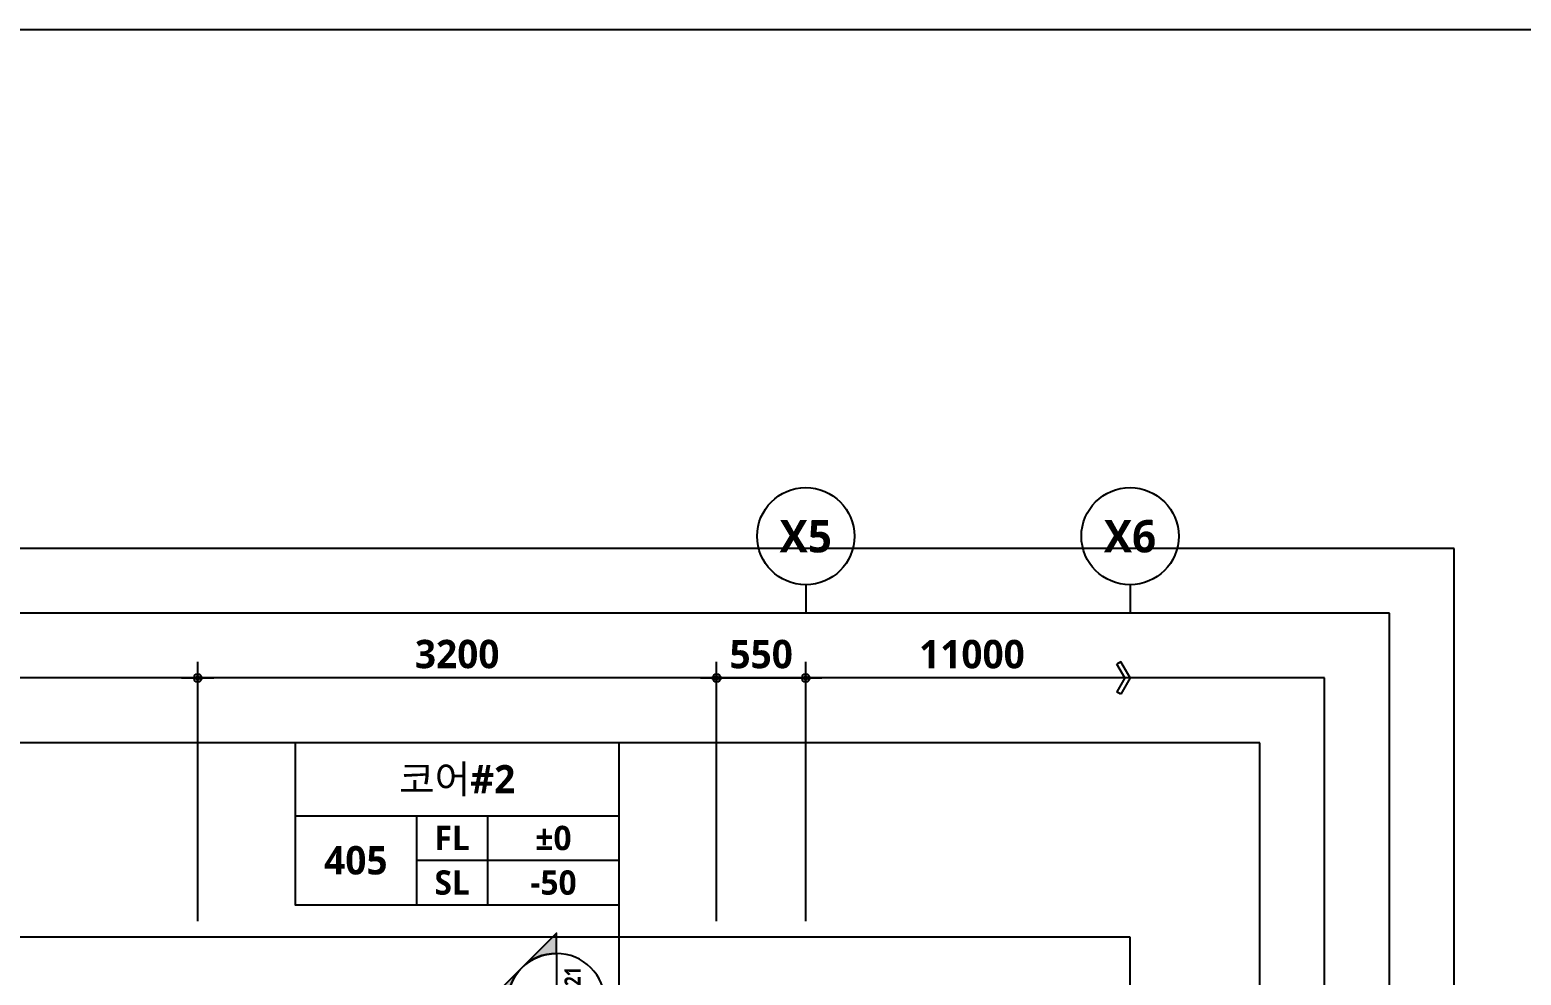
# Model space of a CAD drawing. Header units: millimetres. Extents: x -12482 to 126000, y 0 to 220200.
# Drawn here: x 93464 to 102662, y 52566 to 58400 of the extents above; entities that cross this region are included whole.
import ezdxf
from ezdxf.enums import TextEntityAlignment as Align

# ---------------------------------------------------------------- set-up
doc = ezdxf.new("R2010")
doc.units = ezdxf.units.MM
doc.header["$LTSCALE"] = 60
doc.layers.get('Defpoints').update_dxf_attribs({"color": 153})
for name, color, linetype in [('A-ANNO-GRA1', 7, 'Continuous'), ('A-ANNO-TEXT1', 7, 'Continuous'), ('A-ANNO-TEXT2', 3, 'Continuous'), ('A-ST-AXIS-BUB', 7, 'Continuous'), ('A-ST-AXIS-DIM', 7, 'Continuous'), ('AA-MKXS', 3, 'Continuous')]:
    doc.layers.add(name, color=color, linetype=linetype)
doc.layers.add('Defpoint', color=161, linetype='Continuous', plot=False)
doc.layers.add('G(그리드1)', color=185, linetype='Continuous', plot=False)
doc.styles.add('2020음성 1차', font='NanumGothicBold.ttf')
doc.styles.add('SAMOO', font='romans.shx', dxfattribs={"bigfont": 'whgtxt.shx'})
doc.styles.add('SH_나눔', font='')
doc.styles.add('SH_진천_나눔', font='')
doc.styles.get('SH_나눔').set_extended_font_data('NanumGothic', bold=True)
doc.styles.get('SH_진천_나눔').set_extended_font_data('NanumGothic', bold=True)
doc.dimstyles.new('SHP 50', dxfattribs={"dimscale": 50, "dimtxt": 3.5, "dimasz": 1, "dimexe": 2, "dimexo": 2, "dimgap": 1, "dimtad": 1, "dimdec": 0, "dimzin": 0, "dimdsep": 46, "dimtxsty": 'SH_진천_나눔', "dimblk": 'DIMDOT', "dimcen": 0.09, "dimclrd": 256, "dimclre": 256, "dimclrt": 3, "dimadec": 0, "dimazin": 1, "dimtfac": 1, "dimtdec": 0, "dimtix": 1, "dimtmove": 2, "dimatfit": 0, "dimldrblk": 'DIMDOT', "dimfxl": 1, "dimtolj": 1, "dimtzin": 0, "dimlwd": -1, "dimlwe": -1, "dimarcsym": 0})

# ---------------------------------------------------------------- blocks, each defined once
blk = doc.blocks.new('DIMDOT')
at = {"color": 0}
blk.add_line((-2, 0), (2, 0), dxfattribs=at)
for radius in [0.5, 0.25]:
    blk.add_circle((0, 0), radius, dxfattribs=at)
blk = doc.blocks.new('*D17130')
at = {"layer": 'A-ST-AXIS-DIM'}
for p, q in [((94500, 52900), (94500, 54500)), ((97700, 52900), (97700, 54500)), ((97650, 54400), (94550, 54400))]:
    blk.add_line(p, q, dxfattribs=at)
at = {"layer": 'Defpoints', "color": 0}
for p in [(94500, 54400), (94500, 52800), (97700, 52800)]:
    blk.add_point(p, dxfattribs=at)
at = {"layer": 'A-ST-AXIS-DIM', "linetype": 'ByBlock', "xscale": 50, "yscale": 50, "zscale": 50, "rotation": 180}
blk.add_blockref('DIMDOT', (94500, 54400), dxfattribs=at)
at = {"layer": 'A-ST-AXIS-DIM', "linetype": 'ByBlock', "xscale": 50, "yscale": 50, "zscale": 50}
blk.add_blockref('DIMDOT', (97700, 54400), dxfattribs=at)
at = {"layer": 'A-ST-AXIS-DIM', "color": 3, "insert": (96100, 54546.6), "char_height": 175, "attachment_point": 5, "style": 'SH_진천_나눔'}
blk.add_mtext('\\A1;3200', dxfattribs=at)
blk = doc.blocks.new('*D17131')
at = {"layer": 'A-ST-AXIS-DIM'}
for p, q in [((97700, 52900), (97700, 54500)), ((98250, 52900), (98250, 54500)), ((97750, 54400), (98200, 54400))]:
    blk.add_line(p, q, dxfattribs=at)
at = {"layer": 'Defpoints', "color": 0}
for p in [(98250, 54400), (97700, 52800), (98250, 52800)]:
    blk.add_point(p, dxfattribs=at)
at = {"layer": 'A-ST-AXIS-DIM', "linetype": 'ByBlock', "xscale": 50, "yscale": 50, "zscale": 50, "rotation": 180}
blk.add_blockref('DIMDOT', (97700, 54400), dxfattribs=at)
at = {"layer": 'A-ST-AXIS-DIM', "linetype": 'ByBlock', "xscale": 50, "yscale": 50, "zscale": 50}
blk.add_blockref('DIMDOT', (98250, 54400), dxfattribs=at)
at = {"layer": 'A-ST-AXIS-DIM', "color": 3, "insert": (97975, 54546.2), "char_height": 175, "attachment_point": 5, "style": 'SH_진천_나눔'}
blk.add_mtext('\\A1;550', dxfattribs=at)
blk = doc.blocks.new('A-ST-AXIS-BUB-1')
at = {"layer": 'A-ST-AXIS-BUB'}
blk.add_line((0, 350), (0, 0), dxfattribs=at)
blk.add_circle((0, 950), 600, dxfattribs=at)
blk = doc.blocks.new('arrow1')
at = {"color": 0}
for p, q in [((0, 0), (0.286, 0.501)), ((0.286, 0.501), (0.41, 0.43)), ((0, 0), (0.286, -0.501)), ((0.165, 0), (0.41, 0.429)), ((0.165, 0), (0.41, -0.429)), ((0.286, -0.501), (0.41, -0.43))]:
    blk.add_line(p, q, dxfattribs=at)
blk = doc.blocks.new('G$C9D92D8A7')
at = {"layer": 'A-ANNO-GRA1'}
for p, q in [((0, 11), (40, 11)), ((15, 11), (15, 0)), ((23.75, 11), (23.75, 0)), ((15, 5.5), (40, 5.5))]:
    blk.add_line(p, q, dxfattribs=at)
blk.add_lwpolyline([(0, 20), (0, 0), (40, 0), (40, 20)], close=True, dxfattribs=at)
at = {"style": '2020음성 1차'}
for tag, height, p in [('실명', 3.5, (20, 15.5)), ('마감레벨', 3, (31.875, 8.25)), ('실번호', 3.5, (7.5, 5.5)), ('구조레벨', 3, (31.875, 2.75))]:
    blk.add_attdef(tag, text='', height=height, dxfattribs=at).set_placement(p, align=Align.MIDDLE_CENTER)
at = {"layer": 'A-ANNO-TEXT1', "style": 'SH_나눔'}
for s, p in [('FL', (19.375, 8.25)), ('SL', (19.375, 2.75))]:
    blk.add_text(s, height=3, dxfattribs=at).set_placement(p, align=Align.MIDDLE)
blk = doc.blocks.new('*U15083')
at = {"layer": 'AA-MKXS'}
blk.add_hatch(color=3, dxfattribs=at).paths.add_polyline_path([(0, 8.49), (-4.24, 4.24, -0.414214), (4.24, 4.24)])
h = blk.add_hatch(color=3, dxfattribs=at)
h.paths.add_polyline_path([(-8.49, 0), (-6, 0, -0.198912), (-4.24, 4.24)])
h.paths.add_polyline_path([(6, 0), (8.49, 0), (4.24, 4.24, -0.198912)])
at = {"layer": 'AA-MKXS', "color": 3, "linetype": 'Continuous', "ltscale": 5}
blk.add_line((-6, 0), (6, 0), dxfattribs=at)
at = {"layer": 'AA-MKXS', "color": 3}
for points in [[(4.24, 4.24, 0.414214), (-4.24, 4.24), (0, 8.49)], [(-4.24, 4.24, 0.198912), (-6, 0), (-8.49, 0)], [(8.49, 0), (6, 0, 0.198912), (4.24, 4.24)]]:
    blk.add_lwpolyline(points, format="xyb", close=True, dxfattribs=at)
at = {"layer": 'AA-MKXS', "color": 3, "linetype": 'Continuous', "ltscale": 5}
blk.add_circle((0, 0), 6, dxfattribs=at)
at = {"layer": 'AA-MKXS', "style": 'SAMOO', "width": 0.85}
blk.add_attdef('ViewNUM', text='', height=2.5, dxfattribs=at).set_placement((0, 1), align=Align.BOTTOM_CENTER)
blk.add_attdef('SheetNUM', text='', height=2.5, dxfattribs=at).set_placement((0, -1), align=Align.TOP_CENTER)

msp = doc.modelspace()

# ---------------------------------------------------------------- linework, layer by layer
msp.add_lwpolyline([(97100, 49450), (97100, 53000)])
at = {"layer": 'A-ST-AXIS-DIM'}
for p, q in [((98250, 52900), (98250, 54500)), ((98250, 52900), (98250, 54500)), ((94450, 54400), (89850, 54400)), ((100250, 54400), (98300, 54400))]:
    msp.add_line(p, q, dxfattribs=at)
at = {"layer": 'Defpoint'}
msp.add_lwpolyline([(85000, 30700), (120500, 30700), (120500, 58400), (85000, 58400)], close=True, dxfattribs=at)
at = {"layer": 'G(그리드1)'}
for points in [[(102250, 55200), (87850, 55200), (87850, 33900), (102250, 33900)], [(101850, 54800), (88250, 54800), (88250, 35100), (101850, 35100)], [(101450, 54400), (88650, 54400), (88650, 35500), (101450, 35500)], [(101050, 54000), (89050, 54000), (89050, 35900), (101050, 35900)], [(100250, 52800), (89850, 52800), (89850, 36700), (100250, 36700)]]:
    msp.add_lwpolyline(points, close=True, dxfattribs=at)

# ---------------------------------------------------------------- block references
ref = msp.add_blockref('*U15083', (96711.5, 52400), dxfattribs=dict(xscale=-50, yscale=50, zscale=50, rotation=89.99999999999957))
ref.add_attrib('SheetNUM', 'A-500-21', dxfattribs={"layer": 'AA-MKXS', "height": 100, "rotation": 90, "style": '2020음성 1차', "width": 0.8}).set_placement((96761.5, 52400), align=Align.TOP_CENTER)
ref.add_attrib('ViewNUM', '1', dxfattribs={"layer": 'AA-MKXS', "height": 125, "rotation": 90, "style": '2020음성 1차'}).set_placement((96661.5, 52400), align=Align.BOTTOM_CENTER)
at = {"layer": 'A-ANNO-TEXT1'}
ref = msp.add_blockref('G$C9D92D8A7', (95100, 53000), dxfattribs=dict(at, xscale=50, yscale=50, zscale=50))
ref.add_attrib('실명', '코어#2', dxfattribs={"layer": 'A-ANNO-TEXT2', "height": 175, "style": '2020음성 1차'}).set_placement((96100, 53775, 68666.7), align=Align.MIDDLE_CENTER)
ref.add_attrib('실번호', '405', dxfattribs={"layer": 'A-ANNO-TEXT2', "height": 175, "style": '2020음성 1차'}).set_placement((95475, 53275, 68666.7), align=Align.MIDDLE_CENTER)
ref.add_attrib('마감레벨', '%%p0', dxfattribs={"height": 150, "style": '2020음성 1차'}).set_placement((96693.7, 53412.5, 68666.7), align=Align.MIDDLE_CENTER)
ref.add_attrib('구조레벨', '-50', dxfattribs={"height": 150, "style": '2020음성 1차'}).set_placement((96693.7, 53137.5, 68666.7), align=Align.MIDDLE_CENTER)
at = {"layer": 'A-ST-AXIS-BUB', "xscale": 0.5, "yscale": 0.5, "zscale": 0.5}
for p in [(98250, 54800), (100250, 54800)]:
    msp.add_blockref('A-ST-AXIS-BUB-1', p, dxfattribs=at)
at = {"layer": 'A-ST-AXIS-DIM'}
for name, p, xscale, yscale, zscale, rotation in [('arrow1', (100250, 54400), 200, 200, 200, 180.000000000013), ('DIMDOT', (98250, 54400), 50, 50, 50, 180)]:
    msp.add_blockref(name, p, dxfattribs=dict(at, xscale=xscale, yscale=yscale, zscale=zscale, rotation=rotation))
at = {"layer": 'A-ST-AXIS-DIM', "xscale": 50, "yscale": 50, "zscale": 50}
msp.add_blockref('DIMDOT', (94500, 54400), dxfattribs=at)

# ---------------------------------------------------------------- texts
at = {"layer": 'A-ANNO-TEXT1', "style": 'SH_진천_나눔'}
for s, p in [('X5', (98250, 55275)), ('X6', (100250, 55275))]:
    msp.add_text(s, height=200, dxfattribs=at).set_placement(p, align=Align.MIDDLE_CENTER)
at = {"layer": 'A-ST-AXIS-DIM', "color": 3, "insert": (99275, 54546), "char_height": 175, "attachment_point": 5, "style": 'SH_진천_나눔'}
msp.add_mtext('\\A1;11000', dxfattribs=at)

# ---------------------------------------------------------------- dimensions: what is measured, and where the dimension line sits
at = {"layer": 'A-ST-AXIS-DIM'}
for base, p2, angle, picture, middle in [((94500, 54400), (94500, 52800), 180, '*D17130', (96100, 54546.6)), ((98250, 54400), (98250, 52800), 0, '*D17131', (97975, 54546.2))]:
    dim = msp.add_linear_dim(base=base, p1=(97700, 52800), p2=p2, angle=angle, dimstyle='SHP 50', dxfattribs=at)
    dim.commit()
    dim.dimension.update_dxf_attribs({"geometry": picture, "text_midpoint": middle})

doc.saveas('drawing.dxf')
